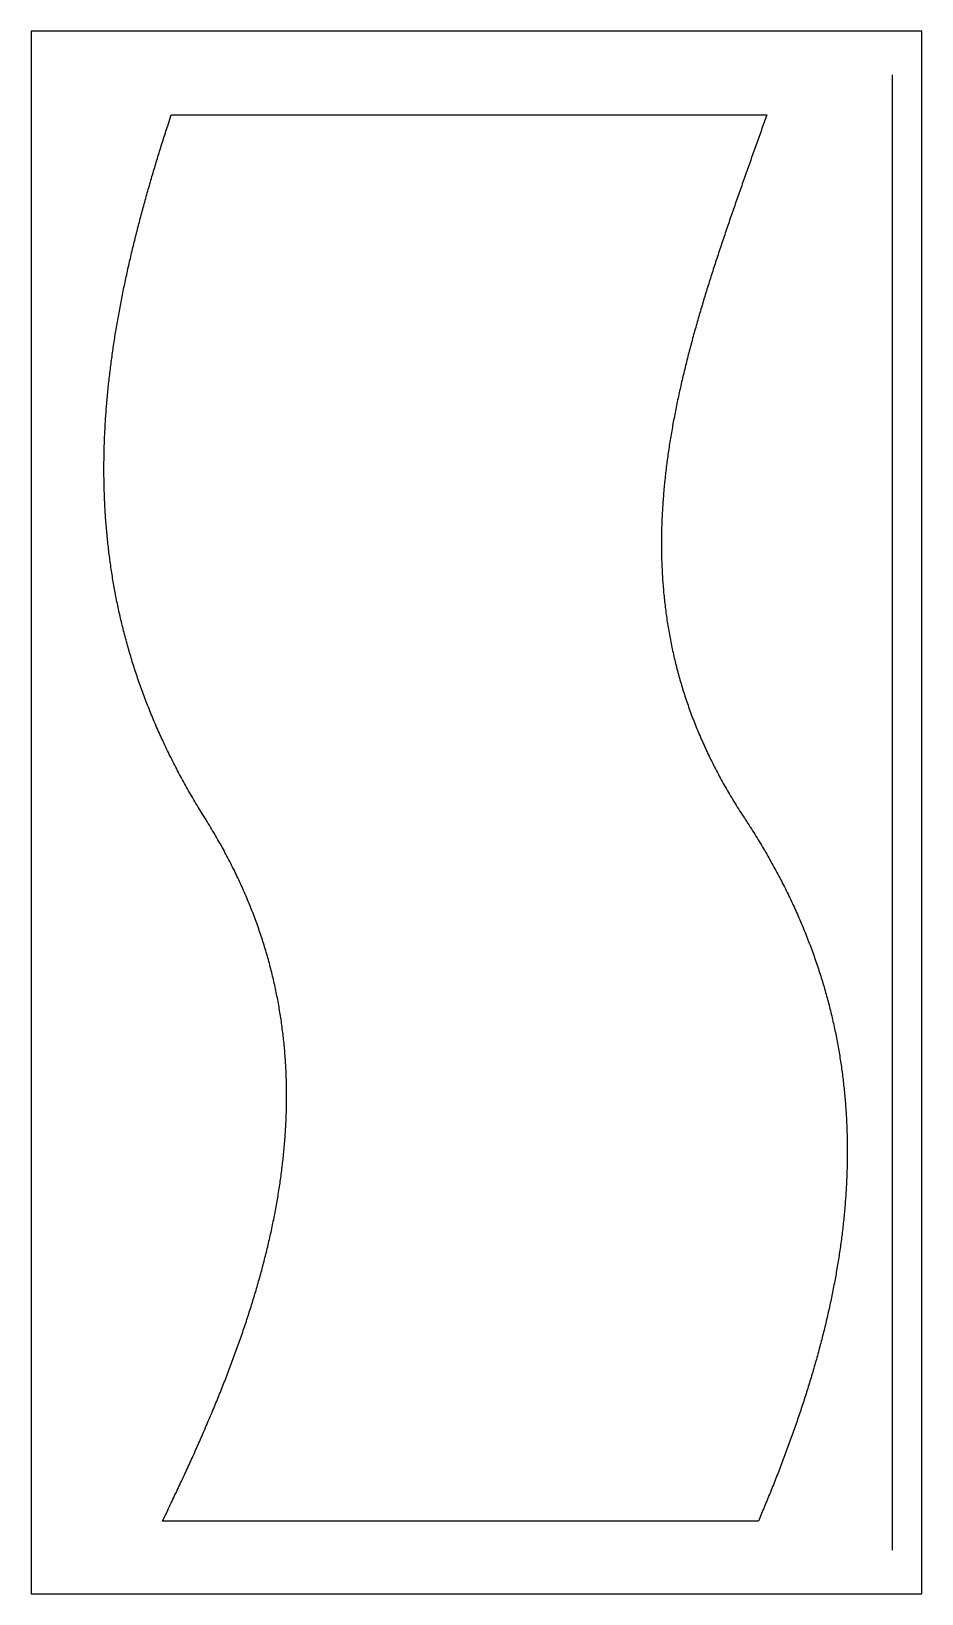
# Model space of a CAD drawing. Header units: millimetres. Extents: x 0 to 245, y 0 to 430.
import ezdxf

# ---------------------------------------------------------------- set-up
doc = ezdxf.new("R2010")
doc.units = ezdxf.units.MM
for name, color, linetype in [('CUT_P03_MAPLE', 3, 'CONTINUOUS'), ('REF_GRAIN', 8, 'CONTINUOUS'), ('REF_STOCK', 8, 'CONTINUOUS')]:
    doc.layers.add(name, color=color, linetype=linetype)

msp = doc.modelspace()

# ---------------------------------------------------------------- linework, layer by layer
at = {"layer": 'CUT_P03_MAPLE'}
msp.add_lwpolyline([(36.080345, 20), (37.531148, 23), (37.772715, 23.5), (38.013811, 24), (38.254432, 24.5), (38.494571, 25), (38.734224, 25.5), (38.973386, 26), (39.212051, 26.5), (39.450214, 27), (39.687869, 27.5), (39.925013, 28), (40.161639, 28.5), (40.397742, 29), (40.633316, 29.5), (40.868358, 30), (41.102861, 30.5), (41.336821, 31), (41.570231, 31.5), (41.803088, 32), (42.035385, 32.5), (42.267117, 33), (42.49828, 33.5), (42.728868, 34), (42.958875, 34.5), (43.188297, 35), (43.417128, 35.5), (43.645364, 36), (43.872998, 36.5), (44.100026, 37), (44.326443, 37.5), (44.552242, 38), (44.77742, 38.5), (45.00197, 39), (45.225889, 39.5), (45.449169, 40), (45.671807, 40.5), (45.893796, 41), (46.115132, 41.5), (46.33581, 42), (46.555824, 42.5), (46.775169, 43), (46.993839, 43.5), (47.211831, 44), (47.429137, 44.5), (47.645754, 45), (47.861676, 45.5), (48.076898, 46), (48.291414, 46.5), (48.505219, 47), (48.718309, 47.5), (48.930677, 48), (49.142319, 48.5), (49.353229, 49), (49.563403, 49.5), (49.772834, 50), (49.981518, 50.5), (50.18945, 51), (50.396624, 51.5), (50.603035, 52), (50.808678, 52.5), (51.013548, 53), (51.217639, 53.5), (51.420946, 54), (51.623465, 54.5), (51.825189, 55), (52.026113, 55.5), (52.226233, 56), (52.425543, 56.5), (52.624038, 57), (52.821713, 57.5), (53.018562, 58), (53.21458, 58.5), (53.409763, 59), (53.604104, 59.5), (53.797599, 60), (53.990242, 60.5), (54.182028, 61), (54.372952, 61.5), (54.563009, 62), (54.752194, 62.5), (54.9405, 63), (55.127924, 63.5), (55.314459, 64), (55.500102, 64.5), (55.684845, 65), (55.868685, 65.5), (56.051615, 66), (56.233632, 66.5), (56.414729, 67), (56.594901, 67.5), (56.774143, 68), (56.95245, 68.5), (57.129817, 69), (57.306238, 69.5), (57.481708, 70), (57.656223, 70.5), (57.829776, 71), (58.002362, 71.5), (58.173977, 72), (58.344615, 72.5), (58.514271, 73), (58.68294, 73.5), (58.850616, 74), (59.017294, 74.5), (59.182969, 75), (59.347636, 75.5), (59.51129, 76), (59.673925, 76.5), (59.835536, 77), (59.996118, 77.5), (60.155666, 78), (60.314174, 78.5), (60.471637, 79), (60.628051, 79.5), (60.783409, 80), (60.937707, 80.5), (61.090939, 81), (61.2431, 81.5), (61.394185, 82), (61.544189, 82.5), (61.693107, 83), (61.840932, 83.5), (61.987661, 84), (62.133288, 84.5), (62.277807, 85), (62.421214, 85.5), (62.563502, 86), (62.704668, 86.5), (62.844706, 87), (62.98361, 87.5), (63.121375, 88), (63.257996, 88.5), (63.393469, 89), (63.527787, 89.5), (63.660945, 90), (63.792938, 90.5), (63.923762, 91), (64.05341, 91.5), (64.181878, 92), (64.30916, 92.5), (64.435252, 93), (64.560147, 93.5), (64.68384, 94), (64.806328, 94.5), (64.927603, 95), (65.047662, 95.5), (65.166498, 96), (65.284107, 96.5), (65.400483, 97), (65.515622, 97.5), (65.629517, 98), (65.742164, 98.5), (65.853557, 99), (65.963692, 99.5), (66.072563, 100), (66.180164, 100.5), (66.286491, 101), (66.391539, 101.5), (66.495301, 102), (66.597774, 102.5), (66.698951, 103), (66.798828, 103.5), (66.897399, 104), (66.99466, 104.5), (67.090604, 105), (67.185226, 105.5), (67.278522, 106), (67.370487, 106.5), (67.461114, 107), (67.550399, 107.5), (67.638336, 108), (67.724921, 108.5), (67.810148, 109), (67.894012, 109.5), (67.976507, 110), (68.057629, 110.5), (68.137372, 111), (68.215731, 111.5), (68.292701, 112), (68.368276, 112.5), (68.442452, 113), (68.515223, 113.5), (68.586583, 114), (68.656529, 114.5), (68.725054, 115), (68.792153, 115.5), (68.857821, 116), (68.922053, 116.5), (68.984843, 117), (69.046187, 117.5), (69.106079, 118), (69.164514, 118.5), (69.221487, 119), (69.276992, 119.5), (69.331024, 120), (69.383578, 120.5), (69.43465, 121), (69.484232, 121.5), (69.532322, 122), (69.578912, 122.5), (69.623998, 123), (69.667575, 123.5), (69.709638, 124), (69.750181, 124.5), (69.789199, 125), (69.826686, 125.5), (69.862639, 126), (69.897051, 126.5), (69.929917, 127), (69.961232, 127.5), (69.99099, 128), (70.019188, 128.5), (70.045818, 129), (70.070877, 129.5), (70.094359, 130), (70.116258, 130.5), (70.136569, 131), (70.155288, 131.5), (70.172409, 132), (70.187927, 132.5), (70.201836, 133), (70.214132, 133.5), (70.224808, 134), (70.233861, 134.5), (70.241284, 135), (70.247073, 135.5), (70.251222, 136), (70.253726, 136.5), (70.25458, 137), (70.253778, 137.5), (70.251316, 138), (70.247188, 138.5), (70.241389, 139), (70.233913, 139.5), (70.224756, 140), (70.213913, 140.5), (70.201377, 141), (70.187144, 141.5), (70.171209, 142), (70.153566, 142.5), (70.134211, 143), (70.113137, 143.5), (70.09034, 144), (70.065815, 144.5), (70.039556, 145), (70.011558, 145.5), (69.981816, 146), (69.950324, 146.5), (69.917078, 147), (69.882072, 147.5), (69.845301, 148), (69.80676, 148.5), (69.766443, 149), (69.724346, 149.5), (69.680463, 150), (69.634789, 150.5), (69.587318, 151), (69.538046, 151.5), (69.486967, 152), (69.434076, 152.5), (69.379368, 153), (69.322837, 153.5), (69.264479, 154), (69.204288, 154.5), (69.142259, 155), (69.078386, 155.5), (69.012665, 156), (68.94509, 156.5), (68.875657, 157), (68.804359, 157.5), (68.731191, 158), (68.656149, 158.5), (68.579228, 159), (68.500421, 159.5), (68.419724, 160), (68.337131, 160.5), (68.252638, 161), (68.166238, 161.5), (68.077928, 162), (67.987701, 162.5), (67.895552, 163), (67.801477, 163.5), (67.70547, 164), (67.607525, 164.5), (67.507638, 165), (67.405804, 165.5), (67.302016, 166), (67.19627, 166.5), (67.088561, 167), (66.978883, 167.5), (66.867232, 168), (66.753601, 168.5), (66.637987, 169), (66.520383, 169.5), (66.400784, 170), (66.279185, 170.5), (66.155581, 171), (66.029967, 171.5), (65.902337, 172), (65.772687, 172.5), (65.64101, 173), (65.507303, 173.5), (65.371559, 174), (65.233773, 174.5), (65.09394, 175), (64.952056, 175.5), (64.808114, 176), (64.662109, 176.5), (64.514037, 177), (64.363892, 177.5), (64.211669, 178), (64.057362, 178.5), (63.900966, 179), (63.742477, 179.5), (63.581889, 180), (63.419196, 180.5), (63.254394, 181), (63.087478, 181.5), (62.918441, 182), (62.747279, 182.5), (62.573987, 183), (62.398559, 183.5), (62.220991, 184), (62.041276, 184.5), (61.85941, 185), (61.675388, 185.5), (61.489204, 186), (61.300853, 186.5), (61.11033, 187), (60.917629, 187.5), (60.722746, 188), (60.525676, 188.5), (60.326412, 189), (60.12495, 189.5), (59.921285, 190), (59.715411, 190.5), (59.507323, 191), (59.297016, 191.5), (59.084484, 192), (58.869723, 192.5), (58.652728, 193), (58.433492, 193.5), (58.212011, 194), (57.98828, 194.5), (57.762293, 195), (57.534045, 195.5), (57.303532, 196), (57.070746, 196.5), (56.835685, 197), (56.598342, 197.5), (56.358711, 198), (56.116789, 198.5), (55.872569, 199), (55.626047, 199.5), (55.377216, 200), (55.126073, 200.5), (54.872611, 201), (54.616826, 201.5), (54.358712, 202), (54.098265, 202.5), (53.835478, 203), (53.570347, 203.5), (53.302866, 204), (53.03303, 204.5), (52.760835, 205), (52.486274, 205.5), (52.209343, 206), (51.930036, 206.5), (51.648348, 207), (51.364274, 207.5), (51.077808, 208), (50.788946, 208.5), (50.497683, 209), (50.204012, 209.5), (49.907929, 210), (49.609429, 210.5), (49.308506, 211), (49.005155, 211.5), (48.699371, 212), (48.391149, 212.5), (48.080483, 213), (47.767369, 213.5), (47.454043, 214), (47.142744, 214.5), (46.833467, 215), (46.526209, 215.5), (46.220966, 216), (45.917733, 216.5), (45.616506, 217), (45.317281, 217.5), (45.020054, 218), (44.724821, 218.5), (44.431578, 219), (44.14032, 219.5), (43.851045, 220), (43.563746, 220.5), (43.278421, 221), (42.995065, 221.5), (42.713674, 222), (42.434245, 222.5), (42.156772, 223), (41.881252, 223.5), (41.60768, 224), (41.336054, 224.5), (41.066367, 225), (40.798617, 225.5), (40.5328, 226), (40.26891, 226.5), (40.006945, 227), (39.746899, 227.5), (39.48877, 228), (39.232552, 228.5), (38.978241, 229), (38.725834, 229.5), (38.475327, 230), (38.226715, 230.5), (37.979994, 231), (37.73516, 231.5), (37.492209, 232), (37.251137, 232.5), (37.011939, 233), (36.774612, 233.5), (36.539152, 234), (36.305554, 234.5), (36.073814, 235), (35.843929, 235.5), (35.615894, 236), (35.389704, 236.5), (35.165357, 237), (34.942847, 237.5), (34.722171, 238), (34.503324, 238.5), (34.286303, 239), (34.071104, 239.5), (33.857721, 240), (33.646151, 240.5), (33.436391, 241), (33.228435, 241.5), (33.022281, 242), (32.817922, 242.5), (32.615357, 243), (32.41458, 243.5), (32.215587, 244), (32.018374, 244.5), (31.822938, 245), (31.629273, 245.5), (31.437377, 246), (31.247244, 246.5), (31.058871, 247), (30.872253, 247.5), (30.687387, 248), (30.504269, 248.5), (30.322893, 249), (30.143257, 249.5), (29.965356, 250), (29.789186, 250.5), (29.614742, 251), (29.442021, 251.5), (29.271019, 252), (29.101732, 252.5), (28.934154, 253), (28.768283, 253.5), (28.604114, 254), (28.441644, 254.5), (28.280867, 255), (28.12178, 255.5), (27.964378, 256), (27.808659, 256.5), (27.654617, 257), (27.502248, 257.5), (27.351548, 258), (27.202514, 258.5), (27.055141, 259), (26.909425, 259.5), (26.765361, 260), (26.622947, 260.5), (26.482177, 261), (26.343047, 261.5), (26.205554, 262), (26.069694, 262.5), (25.935461, 263), (25.802853, 263.5), (25.671864, 264), (25.542492, 264.5), (25.414731, 265), (25.288578, 265.5), (25.164028, 266), (25.041078, 266.5), (24.919723, 267), (24.79996, 267.5), (24.681783, 268), (24.56519, 268.5), (24.450175, 269), (24.336736, 269.5), (24.224867, 270), (24.114564, 270.5), (24.005824, 271), (23.898642, 271.5), (23.793015, 272), (23.688938, 272.5), (23.586406, 273), (23.485417, 273.5), (23.385965, 274), (23.288048, 274.5), (23.191659, 275), (23.096797, 275.5), (23.003455, 276), (22.911631, 276.5), (22.82132, 277), (22.732518, 277.5), (22.645221, 278), (22.559425, 278.5), (22.475126, 279), (22.392319, 279.5), (22.311001, 280), (22.231167, 280.5), (22.152813, 281), (22.075936, 281.5), (22.000531, 282), (21.926593, 282.5), (21.85412, 283), (21.783106, 283.5), (21.713548, 284), (21.645441, 284.5), (21.578782, 285), (21.513566, 285.5), (21.449789, 286), (21.387448, 286.5), (21.326537, 287), (21.267053, 287.5), (21.208992, 288), (21.15235, 288.5), (21.097122, 289), (21.043305, 289.5), (20.990894, 290), (20.939885, 290.5), (20.890274, 291), (20.842058, 291.5), (20.795231, 292), (20.74979, 292.5), (20.70573, 293), (20.663049, 293.5), (20.62174, 294), (20.581801, 294.5), (20.543228, 295), (20.506015, 295.5), (20.470159, 296), (20.435657, 296.5), (20.402503, 297), (20.370694, 297.5), (20.340225, 298), (20.311093, 298.5), (20.283293, 299), (20.256822, 299.5), (20.231675, 300), (20.207847, 300.5), (20.185336, 301), (20.164137, 301.5), (20.144245, 302), (20.125657, 302.5), (20.108368, 303), (20.092375, 303.5), (20.077673, 304), (20.064258, 304.5), (20.052126, 305), (20.041273, 305.5), (20.031695, 306), (20.023388, 306.5), (20.016347, 307), (20.010569, 307.5), (20.00605, 308), (20.002784, 308.5), (20.000769, 309), (20, 309.5), (20.000473, 310), (20.002184, 310.5), (20.005128, 311), (20.009302, 311.5), (20.014702, 312), (20.021323, 312.5), (20.029162, 313), (20.038213, 313.5), (20.048474, 314), (20.05994, 314.5), (20.072606, 315), (20.08647, 315.5), (20.101526, 316), (20.117771, 316.5), (20.1352, 317), (20.153809, 317.5), (20.173595, 318), (20.194553, 318.5), (20.216679, 319), (20.239968, 319.5), (20.264418, 320), (20.290023, 320.5), (20.31678, 321), (20.344684, 321.5), (20.373732, 322), (20.403919, 322.5), (20.435241, 323), (20.467694, 323.5), (20.501274, 324), (20.535977, 324.5), (20.571798, 325), (20.608735, 325.5), (20.646781, 326), (20.685934, 326.5), (20.72619, 327), (20.767543, 327.5), (20.809991, 328), (20.853528, 328.5), (20.898151, 329), (20.943856, 329.5), (20.990639, 330), (21.038495, 330.5), (21.087421, 331), (21.137412, 331.5), (21.188464, 332), (21.240573, 332.5), (21.293735, 333), (21.347946, 333.5), (21.403202, 334), (21.459498, 334.5), (21.516831, 335), (21.575197, 335.5), (21.63459, 336), (21.695008, 336.5), (21.756446, 337), (21.8189, 337.5), (21.882366, 338), (21.946839, 338.5), (22.012317, 339), (22.078794, 339.5), (22.146266, 340), (22.214729, 340.5), (22.28418, 341), (22.354614, 341.5), (22.426027, 342), (22.498415, 342.5), (22.571774, 343), (22.646099, 343.5), (22.721387, 344), (22.797633, 344.5), (22.874834, 345), (22.952985, 345.5), (23.032082, 346), (23.112122, 346.5), (23.193099, 347), (23.27501, 347.5), (23.35785, 348), (23.441616, 348.5), (23.526304, 349), (23.611909, 349.5), (23.698428, 350), (23.785855, 350.5), (23.874188, 351), (23.963421, 351.5), (24.053551, 352), (24.144575, 352.5), (24.236486, 353), (24.329282, 353.5), (24.422959, 354), (24.517512, 354.5), (24.612937, 355), (24.70923, 355.5), (24.806387, 356), (24.904404, 356.5), (25.003277, 357), (25.103001, 357.5), (25.203573, 358), (25.304988, 358.5), (25.407243, 359), (25.510333, 359.5), (25.614254, 360), (25.719001, 360.5), (25.824572, 361), (25.930962, 361.5), (26.038166, 362), (26.146181, 362.5), (26.255002, 363), (26.364625, 363.5), (26.475047, 364), (26.586263, 364.5), (26.698269, 365), (26.81106, 365.5), (26.924634, 366), (27.038985, 366.5), (27.15411, 367), (27.270004, 367.5), (27.386664, 368), (27.504085, 368.5), (27.622262, 369), (27.741193, 369.5), (27.860873, 370), (27.981298, 370.5), (28.102464, 371), (28.224366, 371.5), (28.347, 372), (28.470363, 372.5), (28.59445, 373), (28.719257, 373.5), (28.844781, 374), (28.971016, 374.5), (29.097959, 375), (29.225606, 375.5), (29.353952, 376), (29.482994, 376.5), (29.612727, 377), (29.743148, 377.5), (29.874252, 378), (30.006035, 378.5), (30.138492, 379), (30.271621, 379.5), (30.405416, 380), (30.539874, 380.5), (30.674991, 381), (30.810762, 381.5), (30.947183, 382), (31.084251, 382.5), (31.22196, 383), (31.360308, 383.5), (31.499289, 384), (31.6389, 384.5), (31.779137, 385), (31.919995, 385.5), (32.061471, 386), (32.20356, 386.5), (32.346258, 387), (32.489562, 387.5), (32.633466, 388), (32.777968, 388.5), (32.923062, 389), (33.068745, 389.5), (33.215012, 390), (33.36186, 390.5), (33.509284, 391), (33.65728, 391.5), (33.805845, 392), (33.954973, 392.5), (34.104662, 393), (34.254906, 393.5), (34.405702, 394), (34.557045, 394.5), (34.708932, 395), (34.861359, 395.5), (35.01432, 396), (35.167813, 396.5), (35.321833, 397), (35.476375, 397.5), (35.631437, 398), (35.787013, 398.5), (35.9431, 399), (36.099694, 399.5), (36.256789, 400), (36.414383, 400.5), (36.572472, 401), (36.73105, 401.5), (36.890114, 402), (37.04966, 402.5), (37.209684, 403), (37.370181, 403.5), (37.531148, 404), (38.49835, 407), (202.374598, 407), (201.310676, 404), (201.133314, 403.5), (200.955876, 403), (200.778367, 402.5), (200.600797, 402), (200.423171, 401.5), (200.245498, 401), (200.067785, 400.5), (199.89004, 400), (199.712269, 399.5), (199.534481, 399), (199.356683, 398.5), (199.178882, 398), (199.001085, 397.5), (198.823301, 397), (198.645536, 396.5), (198.467798, 396), (198.290095, 395.5), (198.112433, 395), (197.934821, 394.5), (197.757265, 394), (197.579774, 393.5), (197.402354, 393), (197.225013, 392.5), (197.047759, 392), (196.870599, 391.5), (196.69354, 391), (196.51659, 390.5), (196.339757, 390), (196.163047, 389.5), (195.986468, 389), (195.810027, 388.5), (195.633733, 388), (195.457592, 387.5), (195.281613, 387), (195.105801, 386.5), (194.930165, 386), (194.754713, 385.5), (194.579451, 385), (194.404387, 384.5), (194.229529, 384), (194.054884, 383.5), (193.880459, 383), (193.706262, 382.5), (193.532301, 382), (193.358582, 381.5), (193.185114, 381), (193.011903, 380.5), (192.838957, 380), (192.666283, 379.5), (192.49389, 379), (192.321784, 378.5), (192.149973, 378), (191.978464, 377.5), (191.807265, 377), (191.636383, 376.5), (191.465825, 376), (191.2956, 375.5), (191.125714, 375), (190.956175, 374.5), (190.78699, 374), (190.618167, 373.5), (190.449714, 373), (190.281637, 372.5), (190.113944, 372), (189.946643, 371.5), (189.779741, 371), (189.613245, 370.5), (189.447163, 370), (189.281502, 369.5), (189.11627, 369), (188.951475, 368.5), (188.787123, 368), (188.623222, 367.5), (188.459779, 367), (188.296803, 366.5), (188.1343, 366), (187.972278, 365.5), (187.810744, 365), (187.649706, 364.5), (187.489171, 364), (187.329146, 363.5), (187.16964, 363), (187.010659, 362.5), (186.852211, 362), (186.694304, 361.5), (186.536944, 361), (186.380139, 360.5), (186.223897, 360), (186.068226, 359.5), (185.913132, 359), (185.758622, 358.5), (185.604706, 358), (185.451389, 357.5), (185.29868, 357), (185.146585, 356.5), (184.995112, 356), (184.844269, 355.5), (184.694064, 355), (184.544502, 354.5), (184.395593, 354), (184.247343, 353.5), (184.09976, 353), (183.952852, 352.5), (183.806625, 352), (183.661087, 351.5), (183.516246, 351), (183.372109, 350.5), (183.228683, 350), (183.085976, 349.5), (182.943996, 349), (182.802749, 348.5), (182.662244, 348), (182.522488, 347.5), (182.383487, 347), (182.24525, 346.5), (182.107784, 346), (181.971097, 345.5), (181.835196, 345), (181.700087, 344.5), (181.56578, 344), (181.432281, 343.5), (181.299597, 343), (181.167737, 342.5), (181.036707, 342), (180.906515, 341.5), (180.777169, 341), (180.648675, 340.5), (180.521042, 340), (180.394276, 339.5), (180.268386, 339), (180.143378, 338.5), (180.01926, 338), (179.89604, 337.5), (179.773725, 337), (179.652322, 336.5), (179.531839, 336), (179.412283, 335.5), (179.293662, 335), (179.175983, 334.5), (179.059254, 334), (178.943481, 333.5), (178.828674, 333), (178.714838, 332.5), (178.601981, 332), (178.490111, 331.5), (178.379235, 331), (178.269361, 330.5), (178.160497, 330), (178.052648, 329.5), (177.945824, 329), (177.840031, 328.5), (177.735277, 328), (177.631569, 327.5), (177.528915, 327), (177.427322, 326.5), (177.326798, 326), (177.22735, 325.5), (177.128986, 325), (177.031712, 324.5), (176.935537, 324), (176.840467, 323.5), (176.746511, 323), (176.653676, 322.5), (176.561968, 322), (176.471397, 321.5), (176.381968, 321), (176.29369, 320.5), (176.206569, 320), (176.120615, 319.5), (176.035832, 319), (175.95223, 318.5), (175.869816, 318), (175.788597, 317.5), (175.708581, 317), (175.629774, 316.5), (175.552185, 316), (175.475821, 315.5), (175.400689, 315), (175.326796, 314.5), (175.254151, 314), (175.182761, 313.5), (175.112633, 313), (175.043774, 312.5), (174.976192, 312), (174.909895, 311.5), (174.844889, 311), (174.781183, 310.5), (174.718783, 310), (174.657698, 309.5), (174.597934, 309), (174.539499, 308.5), (174.482401, 308), (174.426646, 307.5), (174.372243, 307), (174.319199, 306.5), (174.267521, 306), (174.217217, 305.5), (174.168293, 305), (174.120759, 304.5), (174.07462, 304), (174.029885, 303.5), (173.986561, 303), (173.944655, 302.5), (173.904174, 302), (173.865127, 301.5), (173.827521, 301), (173.791363, 300.5), (173.75666, 300), (173.72342, 299.5), (173.691651, 299), (173.661359, 298.5), (173.632553, 298), (173.605239, 297.5), (173.579426, 297), (173.55512, 296.5), (173.532329, 296), (173.511061, 295.5), (173.491323, 295), (173.473122, 294.5), (173.456465, 294), (173.441362, 293.5), (173.427817, 293), (173.41584, 292.5), (173.405438, 292), (173.396617, 291.5), (173.389386, 291), (173.383752, 290.5), (173.379722, 290), (173.377304, 289.5), (173.376505, 289), (173.377333, 288.5), (173.379795, 288), (173.383898, 287.5), (173.389651, 287), (173.397059, 286.5), (173.406132, 286), (173.416876, 285.5), (173.429299, 285), (173.443407, 284.5), (173.45921, 284), (173.476713, 283.5), (173.495925, 283), (173.516853, 282.5), (173.539505, 282), (173.563887, 281.5), (173.590007, 281), (173.617873, 280.5), (173.647492, 280), (173.678872, 279.5), (173.71202, 279), (173.746943, 278.5), (173.783649, 278), (173.822146, 277.5), (173.86244, 277), (173.90454, 276.5), (173.948452, 276), (173.994184, 275.5), (174.041744, 275), (174.091139, 274.5), (174.142376, 274), (174.195463, 273.5), (174.250407, 273), (174.307216, 272.5), (174.365897, 272), (174.426458, 271.5), (174.488906, 271), (174.553249, 270.5), (174.619493, 270), (174.687647, 269.5), (174.757717, 269), (174.829712, 268.5), (174.903639, 268), (174.979505, 267.5), (175.057317, 267), (175.137083, 266.5), (175.218811, 266), (175.302508, 265.5), (175.388181, 265), (175.475837, 264.5), (175.565486, 264), (175.657132, 263.5), (175.750785, 263), (175.846451, 262.5), (175.944139, 262), (176.043855, 261.5), (176.145606, 261), (176.249401, 260.5), (176.355247, 260), (176.463151, 259.5), (176.57312, 259), (176.685163, 258.5), (176.799286, 258), (176.915497, 257.5), (177.033803, 257), (177.154213, 256.5), (177.276732, 256), (177.401369, 255.5), (177.528132, 255), (177.657027, 254.5), (177.788062, 254), (177.921244, 253.5), (178.056582, 253), (178.194081, 252.5), (178.333751, 252), (178.475598, 251.5), (178.619629, 251), (178.765853, 250.5), (178.914276, 250), (179.064906, 249.5), (179.21775, 249), (179.372817, 248.5), (179.530113, 248), (179.689645, 247.5), (179.851422, 247), (180.01545, 246.5), (180.181737, 246), (180.350291, 245.5), (180.521119, 245), (180.694229, 244.5), (180.869627, 244), (181.047321, 243.5), (181.227319, 243), (181.409628, 242.5), (181.594256, 242), (181.78121, 241.5), (181.970498, 241), (182.162126, 240.5), (182.356103, 240), (182.552435, 239.5), (182.751131, 239), (182.952197, 238.5), (183.155642, 238), (183.361472, 237.5), (183.569695, 237), (183.780318, 236.5), (183.99335, 236), (184.208796, 235.5), (184.426666, 235), (184.646965, 234.5), (184.869703, 234), (185.094885, 233.5), (185.32252, 233), (185.552615, 232.5), (185.785177, 232), (186.020215, 231.5), (186.257734, 231), (186.497743, 230.5), (186.740249, 230), (186.98526, 229.5), (187.232783, 229), (187.482826, 228.5), (187.735395, 228), (187.990499, 227.5), (188.248145, 227), (188.508339, 226.5), (188.771091, 226), (189.036407, 225.5), (189.304294, 225), (189.57476, 224.5), (189.847813, 224), (190.123459, 223.5), (190.401707, 223), (190.682564, 222.5), (190.966037, 222), (191.252133, 221.5), (191.540861, 221), (191.832227, 220.5), (192.126239, 220), (192.422905, 219.5), (192.722231, 219), (193.024226, 218.5), (193.328896, 218), (193.63625, 217.5), (193.946294, 217), (194.259036, 216.5), (194.574484, 216), (194.892645, 215.5), (195.213526, 215), (195.537135, 214.5), (195.863479, 214), (196.192566, 213.5), (196.521948, 213), (196.849176, 212.5), (197.174255, 212), (197.497187, 211.5), (197.817977, 211), (198.136629, 210.5), (198.453146, 210), (198.767533, 209.5), (199.079793, 209), (199.38993, 208.5), (199.697948, 208), (200.003851, 207.5), (200.307643, 207), (200.609328, 206.5), (200.908909, 206), (201.206391, 205.5), (201.501777, 205), (201.795072, 204.5), (202.086278, 204), (202.375401, 203.5), (202.662444, 203), (202.94741, 202.5), (203.230304, 202), (203.51113, 201.5), (203.789891, 201), (204.066592, 200.5), (204.341236, 200), (204.613827, 199.5), (204.884369, 199), (205.152866, 198.5), (205.419322, 198), (205.68374, 197.5), (205.946125, 197), (206.206481, 196.5), (206.46481, 196), (206.721118, 195.5), (206.975409, 195), (207.227685, 194.5), (207.477951, 194), (207.726211, 193.5), (207.972468, 193), (208.216727, 192.5), (208.458992, 192), (208.699266, 191.5), (208.937553, 191), (209.173857, 190.5), (209.408182, 190), (209.640532, 189.5), (209.870911, 189), (210.099323, 188.5), (210.325771, 188), (210.550259, 187.5), (210.772792, 187), (210.993373, 186.5), (211.212006, 186), (211.428695, 185.5), (211.643444, 185), (211.856256, 184.5), (212.067136, 184), (212.276088, 183.5), (212.483115, 183), (212.688222, 182.5), (212.891411, 182), (213.092688, 181.5), (213.292056, 181), (213.489518, 180.5), (213.685079, 180), (213.878743, 179.5), (214.070513, 179), (214.260394, 178.5), (214.448389, 178), (214.634502, 177.5), (214.818737, 177), (215.001098, 176.5), (215.181589, 176), (215.360214, 175.5), (215.536976, 175), (215.71188, 174.5), (215.884929, 174), (216.056127, 173.5), (216.225479, 173), (216.392987, 172.5), (216.558656, 172), (216.722491, 171.5), (216.884493, 171), (217.044669, 170.5), (217.203021, 170), (217.359553, 169.5), (217.514269, 169), (217.667174, 168.5), (217.818271, 168), (217.967563, 167.5), (218.115055, 167), (218.260751, 166.5), (218.404655, 166), (218.54677, 165.5), (218.6871, 165), (218.825649, 164.5), (218.962422, 164), (219.097421, 163.5), (219.230652, 163), (219.362117, 162.5), (219.491821, 162), (219.619767, 161.5), (219.74596, 161), (219.870403, 160.5), (219.9931, 160), (220.114056, 159.5), (220.233273, 159), (220.350756, 158.5), (220.466509, 158), (220.580536, 157.5), (220.69284, 157), (220.803425, 156.5), (220.912296, 156), (221.019456, 155.5), (221.124909, 155), (221.228659, 154.5), (221.33071, 154), (221.431065, 153.5), (221.529729, 153), (221.626706, 152.5), (221.721999, 152), (221.815612, 151.5), (221.907549, 151), (221.997815, 150.5), (222.086412, 150), (222.173345, 149.5), (222.258618, 149), (222.342235, 148.5), (222.424199, 148), (222.504514, 147.5), (222.583184, 147), (222.660214, 146.5), (222.735607, 146), (222.809366, 145.5), (222.881497, 145), (222.952002, 144.5), (223.020886, 144), (223.088152, 143.5), (223.153804, 143), (223.217847, 142.5), (223.280284, 142), (223.341118, 141.5), (223.400355, 141), (223.457998, 140.5), (223.51405, 140), (223.568515, 139.5), (223.621399, 139), (223.672703, 138.5), (223.722433, 138), (223.770591, 137.5), (223.817183, 137), (223.862212, 136.5), (223.905681, 136), (223.947595, 135.5), (223.987958, 135), (224.026773, 134.5), (224.064044, 134), (224.099775, 133.5), (224.133971, 133), (224.166634, 132.5), (224.19777, 132), (224.227381, 131.5), (224.255471, 131), (224.282046, 130.5), (224.307107, 130), (224.33066, 129.5), (224.352708, 129), (224.373255, 128.5), (224.392305, 128), (224.409862, 127.5), (224.42593, 127), (224.440512, 126.5), (224.453613, 126), (224.465236, 125.5), (224.475385, 125), (224.484064, 124.5), (224.491278, 124), (224.497029, 123.5), (224.501323, 123), (224.504162, 122.5), (224.50555, 122), (224.505492, 121.5), (224.503992, 121), (224.501052, 120.5), (224.496678, 120), (224.490873, 119.5), (224.48364, 119), (224.474985, 118.5), (224.46491, 118), (224.45342, 117.5), (224.440518, 117), (224.426208, 116.5), (224.410495, 116), (224.393382, 115.5), (224.374873, 115), (224.354971, 114.5), (224.333682, 114), (224.311008, 113.5), (224.286954, 113), (224.261523, 112.5), (224.234719, 112), (224.206547, 111.5), (224.17701, 111), (224.146112, 110.5), (224.113856, 110), (224.080247, 109.5), (224.045289, 109), (224.008986, 108.5), (223.971341, 108), (223.932358, 107.5), (223.892042, 107), (223.850395, 106.5), (223.807422, 106), (223.763128, 105.5), (223.717515, 105), (223.670587, 104.5), (223.62235, 104), (223.572805, 103.5), (223.521958, 103), (223.469812, 102.5), (223.416371, 102), (223.361639, 101.5), (223.30562, 101), (223.248317, 100.5), (223.189735, 100), (223.129878, 99.5), (223.068749, 99), (223.006352, 98.5), (222.942692, 98), (222.877771, 97.5), (222.811594, 97), (222.744166, 96.5), (222.675488, 96), (222.605567, 95.5), (222.534405, 95), (222.462006, 94.5), (222.388375, 94), (222.313514, 93.5), (222.237429, 93), (222.160122, 92.5), (222.081599, 92), (222.001862, 91.5), (221.920915, 91), (221.838763, 90.5), (221.75541, 90), (221.670858, 89.5), (221.585113, 89), (221.498178, 88.5), (221.410056, 88), (221.320752, 87.5), (221.23027, 87), (221.138614, 86.5), (221.045787, 86), (220.951793, 85.5), (220.856637, 85), (220.760321, 84.5), (220.662851, 84), (220.564229, 83.5), (220.46446, 83), (220.363548, 82.5), (220.261496, 82), (220.158309, 81.5), (220.05399, 81), (219.948543, 80.5), (219.841973, 80), (219.734282, 79.5), (219.625475, 79), (219.515556, 78.5), (219.404528, 78), (219.292396, 77.5), (219.179163, 77), (219.064834, 76.5), (218.949412, 76), (218.8329, 75.5), (218.715304, 75), (218.596627, 74.5), (218.476872, 74), (218.356044, 73.5), (218.234146, 73), (218.111183, 72.5), (217.987158, 72), (217.862075, 71.5), (217.735938, 71), (217.608751, 70.5), (217.480518, 70), (217.351243, 69.5), (217.220929, 69), (217.08958, 68.5), (216.957201, 68), (216.823796, 67.5), (216.689367, 67), (216.553919, 66.5), (216.417457, 66), (216.279983, 65.5), (216.141501, 65), (216.002016, 64.5), (215.861532, 64), (215.720052, 63.5), (215.57758, 63), (215.434121, 62.5), (215.289677, 62), (215.144253, 61.5), (214.997853, 61), (214.850481, 60.5), (214.70214, 60), (214.552835, 59.5), (214.402569, 59), (214.251346, 58.5), (214.09917, 58), (213.946045, 57.5), (213.791975, 57), (213.636964, 56.5), (213.481015, 56), (213.324133, 55.5), (213.166322, 55), (213.007584, 54.5), (212.847925, 54), (212.687348, 53.5), (212.525857, 53), (212.363455, 52.5), (212.200148, 52), (212.035938, 51.5), (211.870829, 51), (211.704826, 50.5), (211.537932, 50), (211.370152, 49.5), (211.201488, 49), (211.031945, 48.5), (210.861527, 48), (210.690238, 47.5), (210.518082, 47), (210.345061, 46.5), (210.171182, 46), (209.996446, 45.5), (209.820859, 45), (209.644424, 44.5), (209.467144, 44), (209.289025, 43.5), (209.110069, 43), (208.93028, 42.5), (208.749664, 42), (208.568222, 41.5), (208.38596, 41), (208.202881, 40.5), (208.018988, 40), (207.834287, 39.5), (207.648781, 39), (207.462473, 38.5), (207.275368, 38), (207.087469, 37.5), (206.89878, 37), (206.709306, 36.5), (206.51905, 36), (206.328016, 35.5), (206.136207, 35), (205.943629, 34.5), (205.750284, 34), (205.556176, 33.5), (205.361311, 33), (205.16569, 32.5), (204.969318, 32), (204.7722, 31.5), (204.574339, 31), (204.375738, 30.5), (204.176402, 30), (203.976335, 29.5), (203.775541, 29), (203.574022, 28.5), (203.371784, 28), (203.168831, 27.5), (202.965165, 27), (202.760791, 26.5), (202.555713, 26), (202.349935, 25.5), (202.14346, 25), (201.936293, 24.5), (201.728438, 24), (201.519897, 23.5), (201.310676, 23), (200.053313, 20)], close=True, dxfattribs=at)
at = {"layer": 'REF_GRAIN'}
msp.add_lwpolyline([(237, 12), (237, 418)], dxfattribs=at)
at = {"layer": 'REF_STOCK'}
msp.add_lwpolyline([(0, 0), (245, 0), (245, 430), (0, 430)], close=True, dxfattribs=at)

doc.saveas('drawing.dxf')
